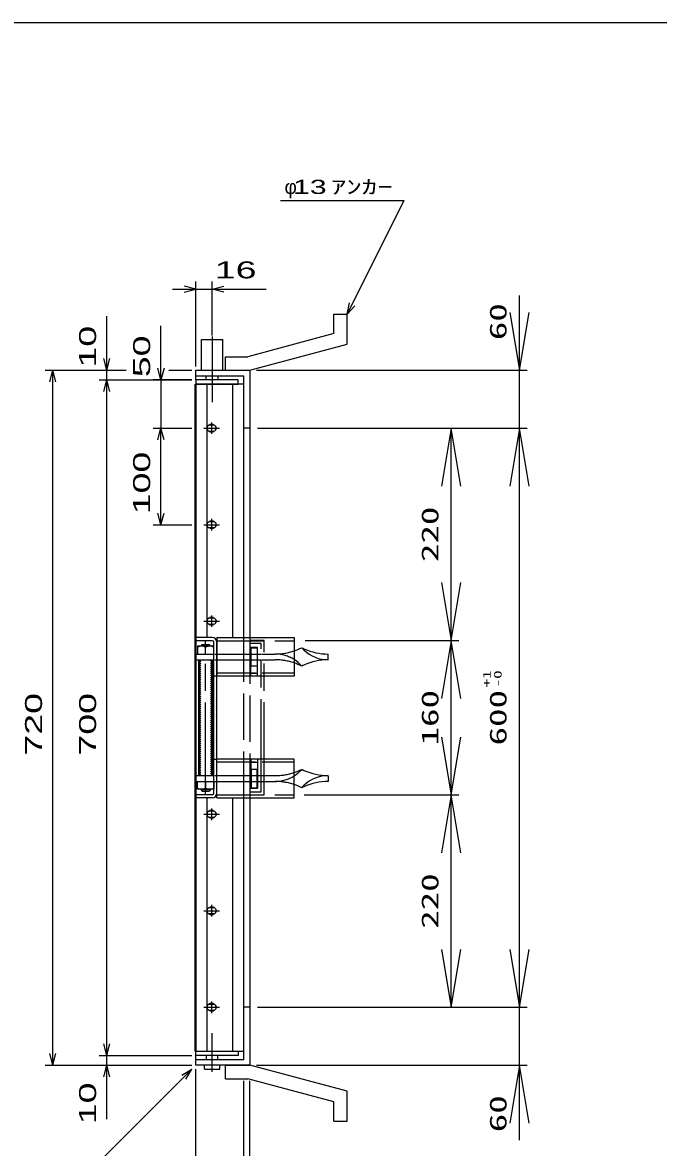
# Model space of a CAD drawing. Units: millimetres, scale not verified. Extents: x -1456 to 1389, y -1026 to 839.
# Drawn here: x -191 to 467, y -327 to 839 of the extents above; entities that cross this region are included whole.
import ezdxf
from ezdxf.enums import TextEntityAlignment as Align

# ---------------------------------------------------------------- set-up
doc = ezdxf.new("R2010")
doc.units = ezdxf.units.MM
doc.header["$LTSCALE"] = 8
for name, pattern in [('CHAIN', [18.5, 12, -1.5, 3.5, -1.5]), ('CHAIN_DOUBLE_DASH', [23.5, 12, -1.5, 3.5, -1.5, 3.5, -1.5]), ('DASHED', [7.5, 6, -1.5]), ('LONG_DASHED_DOTTED', [15.25, 12, -1.5, 0.25, -1.5])]:
    doc.linetypes.add(name, pattern=pattern)
for name, color, linetype, lineweight in [('0_2', 150, 'Continuous', 25), ('16', 3, 'Continuous', 25), ('17', 2, 'Continuous', 25), ('19', 6, 'Continuous', 25), ('22', 4, 'Continuous', 25)]:
    doc.layers.add(name, color=color, linetype=linetype, lineweight=lineweight)
doc.styles.add('ベクトル', font='')
doc.styles.add('ＭＳ ゴシック', font='')
doc.styles.get('ベクトル').set_extended_font_data('ベクトル')
doc.styles.get('ＭＳ ゴシック').set_extended_font_data('MS Gothic')

# ---------------------------------------------------------------- blocks, each defined once
blk = doc.blocks.new('open_arrow')
at = {"color": 0, "linetype": 'Continuous', "lineweight": -2}
blk.add_lwpolyline([(7.5, 1.25), (0, 0), (7.5, -1.25)], dxfattribs=at)

msp = doc.modelspace()

# ---------------------------------------------------------------- hatches: boundary and pattern name
at = {"layer": '17', "lineweight": 13}
h = msp.add_hatch(dxfattribs=at)
h.set_pattern_fill('USER', style=0, pattern_type=2)
h.set_pattern_definition([(135, (-123.627, 460.866), (-1.06066, -1.06066), [])])
h.paths.add_polyline_path([(-8.7, 58.5), (-8.7, 178.5), (-6.7, 178.5), (-6.7, 58.5)])
h = msp.add_hatch(dxfattribs=at)
h.set_pattern_fill('USER', style=0, pattern_type=2)
h.set_pattern_definition([(135, (-116.627, 460.866), (-1.06066, -1.06066), [])])
h.paths.add_polyline_path([(3.3, 58.5), (3.3, 178.5), (5.3, 178.5), (5.3, 58.5)])

# ---------------------------------------------------------------- linework, layer by layer
at = {"layer": '0_2'}
msp.add_line((-1379.2, 838.8), (1388.8, 838.8), dxfattribs=at)
at = {"layer": '16'}
for p, q in [((32, 468.5), (-12, 468.5)), ((-12, 468.5), (-12, 464)), ((32, 464), (32, 468.5)), ((-12.7, -227), (-12.7, 464)), ((-12.7, 464), (-12, 464)), ((-12, 464), (32, 464)), ((-12, 464), (-12, -227)), ((38, 464), (-12, 464)), ((-0.5, 464), (-0.5, 201.5)), ((26.5, 201.5), (26.5, 464)), ((38, 201.5), (38, 464)), ((6.5, 421.5), (2.5, 421.5)), ((4.5, 424.5), (4.5, 412.5)), ((-3.5, 418.5), (12.5, 418.5)), ((2.5, 415.5), (6.5, 415.5)), ((-3.5, 318.5), (12.5, 318.5)), ((6.5, 321.5), (2.5, 321.5)), ((2.5, 315.5), (6.5, 315.5)), ((4.5, 324.5), (4.5, 312.5)), ((6.5, 221.5), (2.5, 221.5)), ((4.5, 224.5), (4.5, 212.5)), ((-3.5, 218.5), (12.5, 218.5)), ((2.5, 215.5), (6.5, 215.5)), ((-0.5, 35.5), (-0.5, -227)), ((26.5, -227), (26.5, 35.5)), ((38, -227), (38, 35.5)), ((4.5, 24.5), (4.5, 12.5)), ((-3.5, 18.5), (12.5, 18.5)), ((6.5, 21.5), (2.5, 21.5)), ((2.5, 15.5), (6.5, 15.5)), ((-3.5, -81.5), (12.5, -81.5)), ((6.5, -78.5), (2.5, -78.5)), ((4.5, -75.5), (4.5, -87.5)), ((2.5, -84.5), (6.5, -84.5)), ((-3.5, -181.5), (12.5, -181.5)), ((6.5, -178.5), (2.5, -178.5)), ((2.5, -184.5), (6.5, -184.5)), ((4.5, -175.5), (4.5, -187.5)), ((-12, -227), (-12.7, -227)), ((-12, -227), (32, -227)), ((-12, -231.5), (-12, -227)), ((-12, -227), (38, -227)), ((32, -231.5), (-12, -231.5)), ((32, -227), (32, -231.5))]:
    msp.add_line(p, q, dxfattribs=at)
for centre, radius, start, end in [((2.5, 418.5), 3, 90, 270), ((4.5, 418.5), 4, 46.6, 133.4), ((6.5, 418.5), 3, 270, 90), ((4.5, 418.5), 4, 226.6, 313.4), ((2.5, 318.5), 3, 90, 270), ((4.5, 318.5), 4, 46.6, 133.4), ((4.5, 318.5), 4, 226.6, 313.4), ((6.5, 318.5), 3, 270, 90), ((2.5, 218.5), 3, 90, 270), ((4.5, 218.5), 4, 46.6, 133.4), ((6.5, 218.5), 3, 270, 90), ((4.5, 218.5), 4, 226.6, 313.4), ((2.5, 18.5), 3, 90, 270), ((4.5, 18.5), 4, 46.6, 133.4), ((4.5, 18.5), 4, 226.6, 313.4), ((6.5, 18.5), 3, 270, 90), ((2.5, -81.5), 3, 90, 270), ((4.5, -81.5), 4, 46.6, 133.4), ((6.5, -81.5), 3, 270, 90), ((4.5, -81.5), 4, 226.6, 313.4), ((2.5, -181.5), 3, 90, 270), ((4.5, -181.5), 4, 46.6, 133.4), ((4.5, -181.5), 4, 226.6, 313.4), ((6.5, -181.5), 3, 270, 90)]:
    msp.add_arc(centre, radius, start, end, dxfattribs=at)
at = {"layer": '17', "color": 3}
for p, q in [((5.2, 201.5), (-12, 201.5)), ((-12, 198.3), (-12, 201.5)), ((5.2, 198.3), (-12, 198.3)), ((10, 201.5), (10, 161.5)), ((10, 201.5), (90, 201.5)), ((90, 201.5), (90, 161.5)), ((6.8, 40.3), (6.8, 196.7)), ((10, 40.3), (10, 196.7)), ((45, 191.5), (52, 191.5)), ((45, 161.5), (45, 191.5)), ((52, 161.5), (52, 191.5)), ((45, 164.7), (52, 164.7)), ((10, 161.5), (6.8, 161.5)), ((90, 161.5), (10, 161.5)), ((6.8, 75.5), (10, 75.5)), ((10, 35.5), (10, 75.5)), ((90, 75.5), (10, 75.5)), ((45, 75.5), (45, 45.5)), ((45, 72.3), (52, 72.3)), ((52, 75.5), (52, 45.5)), ((90, 35.5), (90, 75.5)), ((5.2, 38.7), (-12, 38.7)), ((-12, 38.7), (-12, 35.5)), ((5.2, 35.5), (-12, 35.5)), ((10, 35.5), (90, 35.5)), ((45, 45.5), (52, 45.5))]:
    msp.add_line(p, q, dxfattribs=at)
at = {"layer": '17', "color": 3, "linetype": 'DASHED'}
for p, q in [((10, 198.3), (90, 198.3)), ((50, 164.7), (10, 164.7)), ((90, 164.7), (57, 164.7)), ((50, 72.3), (10, 72.3)), ((90, 72.3), (57, 72.3)), ((10, 38.7), (90, 38.7))]:
    msp.add_line(p, q, dxfattribs=at)
at = {"layer": '17', "color": 171, "linetype": 'DASHED'}
for p, q in [((38, 35.5), (38, 201.5)), ((44, 201.5), (44, 35.5))]:
    msp.add_line(p, q, dxfattribs=at)
at = {"layer": '17'}
for p, q in [((6.8, 192.5), (-10.2, 192.5)), ((-10.2, 192.5), (-10.2, 184.5)), ((-6.7, 193), (-5.2, 194.5)), ((-6.7, 192.5), (-6.7, 193)), ((-6.7, 193), (3.3, 193)), ((-5.888, 192.5), (-5.888, 193.812)), ((-5.2, 194.5), (1.8, 194.5)), ((-1.7, 184.5), (-1.7, 191.605)), ((3.3, 193), (1.8, 194.5)), ((2.488, 192.5), (2.488, 193.812)), ((3.3, 192.5), (3.3, 193)), ((6.8, 184.5), (6.8, 192.5)), ((45.5, 172), (45.5, 191)), ((45.5, 191), (51.5, 191)), ((51.5, 191), (51.5, 172)), ((-11.7, 184.5), (-11.7, 178.5)), ((-11.7, 184.5), (6.8, 184.5)), ((-11.7, 178.5), (6.8, 178.5)), ((-10.2, 184.5), (6.8, 184.5)), ((-7.7, 58.5), (-7.7, 178.5)), ((4.3, 178.5), (4.3, 58.5)), ((125.3, 178.56), (125.3, 184.5)), ((51.5, 172), (45.5, 172)), ((-11.7, 52.5), (-11.7, 58.5)), ((-11.7, 58.5), (6.8, 58.5)), ((51.5, 65), (45.5, 65)), ((45.5, 65), (45.5, 46)), ((51.5, 46), (51.5, 65)), ((125.3, 58.44), (125.3, 52.5)), ((-11.7, 52.5), (6.8, 52.5)), ((-10.2, 44.5), (-10.2, 52.5)), ((-10.2, 52.5), (6.8, 52.5)), ((-1.7, 52.5), (-1.7, 45.395)), ((6.8, 52.5), (6.8, 44.5)), ((6.8, 44.5), (-10.2, 44.5)), ((-6.7, 44.5), (-6.7, 44)), ((-6.7, 44), (3.3, 44)), ((-6.7, 44), (-5.2, 42.5)), ((-5.888, 44.5), (-5.888, 43.188)), ((-5.2, 42.5), (1.8, 42.5)), ((3.3, 44), (1.8, 42.5)), ((2.488, 44.5), (2.488, 43.188)), ((3.3, 44.5), (3.3, 44)), ((45.5, 46), (51.5, 46))]:
    msp.add_line(p, q, dxfattribs=at)
at = {"layer": '17', "color": 33, "linetype": 'CHAIN'}
msp.add_line((-1.7, 38.346), (-1.7, 197.753), dxfattribs=at)
at = {"layer": '17', "color": 7}
for p, q in [((-8.7, 58.5), (-8.7, 178.5)), ((5.3, 178.5), (5.3, 58.5))]:
    msp.add_line(p, q, dxfattribs=at)
at = {"layer": '17', "linetype": 'DASHED'}
for p, q in [((7.885, 184.5), (56.5, 184.5)), ((7.885, 178.5), (56.5, 178.5)), ((56.5, 184.5), (70.3, 184.5)), ((56.5, 178.5), (70.3, 178.5)), ((7.885, 58.5), (56.5, 58.5)), ((56.5, 58.5), (70.3, 58.5)), ((7.885, 52.5), (56.5, 52.5)), ((56.5, 52.5), (70.3, 52.5))]:
    msp.add_line(p, q, dxfattribs=at)
at = {"layer": '17', "color": 3}
for centre, radius, start, end in [((5.2, 196.7), 4.8, 0, 90), ((5.2, 196.7), 1.6, 0, 90), ((5.2, 40.3), 4.8, 270, 0), ((5.2, 40.3), 1.6, 270, 0)]:
    msp.add_arc(centre, radius, start, end, dxfattribs=at)
at = {"layer": '17'}
for centre, radius, start, end in [((-5.95, 182.055), 10.453, 66.00934, 113.99066), ((2.55, 182.055), 10.453, 66.00934, 113.99066), ((70.3, 245.923), 61.423, 288.70686, 296.59714), ((125.3, 215), 36.5, 221.11209, 226.11997), ((125.3, 245.923), 61.423, 243.40286, 245.67592), ((125.3, 245.923), 61.423, 245.67592, 270), ((125.3, 215), 36.5, 226.11997, 270), ((70.3, 148), 36.5, 41.11209, 57.33501), ((70.3, 117.077), 61.423, 63.40286, 71.29314), ((125.3, 117.077), 61.423, 90, 114.32408), ((125.3, 117.077), 61.423, 114.32408, 116.59714), ((70.3, 89), 36.5, 302.66499, 318.88791), ((70.3, 119.923), 61.423, 288.70686, 296.59714), ((125.3, 119.923), 61.423, 245.67592, 270), ((125.3, 22), 36.5, 90, 133.88003), ((70.3, -8.923), 61.423, 63.40286, 71.29314), ((125.3, 22), 36.5, 133.88003, 138.88791), ((125.3, -8.923), 61.423, 114.32408, 116.59714), ((125.3, -8.923), 61.423, 90, 114.32408), ((-5.95, 54.945), 10.453, 246.00934, 293.99066), ((2.55, 54.945), 10.453, 246.00934, 293.99066)]:
    msp.add_arc(centre, radius, start, end, dxfattribs=at)
at = {"layer": '17', "linetype": 'DASHED'}
for centre, radius, start, end in [((70.3, 245.923), 61.423, 270, 288.70686), ((70.3, 148), 36.5, 57.33501, 90), ((70.3, 117.077), 61.423, 71.29314, 90), ((70.3, 119.923), 61.423, 270, 288.70686), ((125.3, 119.923), 61.423, 243.40286, 245.67592), ((70.3, 89), 36.5, 270, 302.66499), ((70.3, -8.923), 61.423, 71.29314, 90)]:
    msp.add_arc(centre, radius, start, end, dxfattribs=at)
at = {"layer": '19'}
for p, q in [((131, 536.5), (145, 536.5)), ((131, 516.5), (131, 536.5)), ((145, 505.5), (145, 536.5)), ((131, 516.5), (42, 492.5)), ((-6, 478.5), (-6, 510.5)), ((-6, 510.5), (16, 510.5)), ((16, 478.5), (16, 510.5)), ((44, 478.5), (145, 505.5)), ((19, 492.5), (42, 492.5)), ((19, 478.5), (19, 492.5)), ((-12, 468.5), (-12, 478.5)), ((-12, 478.5), (43, 478.5)), ((19, 478.5), (44, 478.5)), ((43, 478.5), (44, 477.5)), ((38, 472.5), (-12, 472.5)), ((-1, 468.5), (-1, 472.5)), ((11, 472.5), (11, 468.5)), ((38, 201.5), (38, 472.5)), ((44, 477.5), (44, 201.5)), ((44, 418.5), (38, 418.5)), ((38, -235.5), (38, 35.5)), ((44, 35.5), (44, -240.5)), ((44, -181.5), (38, -181.5)), ((-12, -241.5), (-12, -231.5)), ((-1, -231.5), (-1, -235.5)), ((11, -235.5), (11, -231.5)), ((-12, -235.5), (38, -235.5)), ((43, -241.5), (-12, -241.5)), ((-3, -245.5), (-3, -241.5)), ((13, -245.5), (13, -241.5)), ((19, -241.5), (44, -241.5)), ((19, -255.5), (19, -241.5)), ((44, -240.5), (43, -241.5)), ((145, -268.5), (44, -241.5)), ((-3, -245.5), (13, -245.5)), ((19, -255.5), (42, -255.5)), ((131, -279.5), (42, -255.5)), ((131, -299.5), (131, -279.5)), ((145, -299.5), (145, -268.5)), ((131, -299.5), (145, -299.5))]:
    msp.add_line(p, q, dxfattribs=at)
at = {"layer": '19', "linetype": 'LONG_DASHED_DOTTED'}
for p, q in [((5, 513.5), (5, 445.5)), ((5, -248.5), (5, -208.5))]:
    msp.add_line(p, q, dxfattribs=at)
at = {"layer": '19', "linetype": 'CHAIN_DOUBLE_DASH'}
for p, q in [((59, 198.5), (44, 198.5)), ((59, 38.5), (59, 198.5)), ((55.8, 195.3), (44, 195.3)), ((55.8, 41.7), (55.8, 195.3)), ((44, 41.7), (55.8, 41.7)), ((44, 38.5), (59, 38.5))]:
    msp.add_line(p, q, dxfattribs=at)
at = {"layer": '22'}
for p, q in [((76, 654.5), (204, 654.5)), ((145, 536.5), (204, 654.5)), ((-36, 562.5), (-12, 562.5)), ((-12, 562.5), (-24, 565.7)), ((-24, 559.3), (-12, 562.5)), ((-12, 482.5), (-12, 570.5)), ((-12, 562.5), (5, 562.5)), ((5, 514.504), (5, 570.5)), ((5, 562.5), (17, 565.7)), ((17, 559.3), (5, 562.5)), ((5, 562.5), (61, 562.5)), ((145, 536.5), (147.4, 548.18)), ((323.287, 418.5), (323.287, 556.082)), ((145, 536.5), (153, 545.3)), ((-104, 478.5), (-104, 534.5)), ((-48, 468.5), (-48, 524.5)), ((-104, 478.5), (-107.2, 490.5)), ((-104, 478.5), (-100.8, 490.5)), ((-168, 478.5), (-84, 478.5)), ((-163.2, 466.5), (-160, 478.5)), ((-156.8, 466.5), (-160, 478.5)), ((-160, -241.5), (-160, 478.5)), ((-112, 478.5), (-84, 478.5)), ((-104, 468.5), (-104, 478.5)), ((-48, 468.5), (-51.2, 480.5)), ((-44.8, 480.5), (-48, 468.5)), ((-40, 478.5), (-16, 478.5)), ((-40, 478.5), (-16, 478.5)), ((51, 478.5), (331.287, 478.5)), ((-112, 468.5), (-16, 468.5)), ((-107.2, 456.5), (-104, 468.5)), ((-100.8, 456.5), (-104, 468.5)), ((-104, -231.5), (-104, 468.5)), ((-16, 468.5), (-56, 468.5)), ((-48, 468.5), (-48, 418.5)), ((-56, 418.5), (-16, 418.5)), ((-51.2, 406.5), (-48, 418.5)), ((-44.8, 406.5), (-48, 418.5)), ((-48, 318.5), (-48, 418.5)), ((52, 418.5), (260.702, 418.5)), ((60, 418.5), (331.287, 418.5)), ((60, 418.5), (331.287, 418.5)), ((252.702, 198.5), (252.702, 418.5)), ((323.287, -181.5), (323.287, 418.5)), ((-48, 318.5), (-51.2, 330.5)), ((-48, 318.5), (-44.8, 330.5)), ((-56, 318.5), (-16, 318.5)), ((101.363, 198.5), (260.702, 198.5)), ((101.363, 198.5), (260.702, 198.5)), ((252.702, 38.5), (252.702, 198.5)), ((100.374, 38.5), (260.702, 38.5)), ((100.374, 38.5), (260.702, 38.5)), ((252.702, -181.5), (252.702, 38.5)), ((52, -181.5), (260.702, -181.5)), ((60, -181.5), (331.287, -181.5)), ((60, -181.5), (331.287, -181.5)), ((323.287, -319.082), (323.287, -181.5)), ((-104, -231.5), (-107.2, -219.5)), ((-104, -231.5), (-100.8, -219.5)), ((-160, -241.5), (-163.2, -229.5)), ((-160, -241.5), (-156.8, -229.5)), ((-112, -231.5), (-16, -231.5)), ((-104, -241.5), (-104, -231.5)), ((-168, -241.5), (-16, -241.5)), ((-112, -241.5), (-16, -241.5)), ((-107.2, -253.5), (-104, -241.5)), ((-100.8, -253.5), (-104, -241.5)), ((-104, -297.5), (-104, -241.5)), ((51, -241.5), (331.287, -241.5)), ((-136, -365.5), (-16, -245.5)), ((-26.4, -251.9), (-16, -245.5)), ((-22.4, -255.9), (-16, -245.5)), ((-12, -373.5), (-12, -245.5)), ((-12, -429.5), (-12, -245.5)), ((38, -373.5), (38, -257.7)), ((44, -357.5), (44, -257.7))]:
    msp.add_line(p, q, dxfattribs=at)

# ---------------------------------------------------------------- block references
at = {"layer": '22', "xscale": 8, "yscale": 8}
for p, rotation in [((323.287, 478.5), 90), ((252.702, 418.5), 270), ((323.287, 418.5), 270), ((252.702, 198.5), 90), ((252.702, 198.5), 270), ((252.702, 38.5), 90), ((252.702, 38.5), 270), ((252.702, -181.5), 90), ((323.287, -181.5), 90), ((323.287, -241.5), 270)]:
    msp.add_blockref('open_arrow', p, dxfattribs=dict(at, rotation=rotation))

# ---------------------------------------------------------------- texts
at = {"layer": '22', "color": 2, "style": 'ベクトル'}
for s, height, width, p in [('ｱﾝｶｰ', 14.66, 1.6, (128, 668.5)), (' 13 ', 14.66, 1.6, (80, 668.5)), (' 16 ', 17.6, 1.65, (-3, 582.5))]:
    msp.add_text(s, height=height, dxfattribs=dict(at, width=width)).set_placement(p, align=Align.MIDDLE_LEFT)
msp.add_text('φ', height=14.66, dxfattribs=at).set_placement((80, 668.5), align=Align.MIDDLE_LEFT)
at = {"layer": '22', "style": 'ＭＳ ゴシック', "width": 1.6}
msp.add_text('60', height=17.6, rotation=90, dxfattribs=at).set_placement((315.287, 509.682), align=Align.BOTTOM_LEFT)
at = {"layer": '22', "color": 2, "style": 'ベクトル', "width": 1.65}
for s, p in [(' 10 ', (-124, 470.5)), (' 50 ', (-68, 460.5)), (' 100 ', (-68, 318.5)), (' 720 ', (-180, 68.5)), (' 700 ', (-124, 68.5)), (' 10 ', (-124, -313.5))]:
    msp.add_text(s, height=17.6, rotation=90, dxfattribs=at).set_placement(p, align=Align.MIDDLE_LEFT)
at = {"layer": '22', "style": 'ＭＳ ゴシック', "width": 1.6}
for s, p in [('220', (244.702, 308.5)), ('160', (244.702, 118.5)), ('600', (315.287, 118.5)), ('220', (244.702, -71.5))]:
    msp.add_text(s, height=17.6, rotation=90, dxfattribs=at).set_placement(p, align=Align.BOTTOM_CENTER)
at = {"layer": '22', "color": 2, "style": 'ＭＳ ゴシック', "width": 1.6}
for s, p in [('+1', (289.588, 158.776)), ('-0', (300.854, 158.776))]:
    msp.add_text(s, height=8.065, rotation=90, dxfattribs=at).set_placement(p, align=Align.MIDDLE_CENTER)
at = {"layer": '22', "style": 'ＭＳ ゴシック', "width": 1.6}
msp.add_text('60', height=17.6, rotation=90, dxfattribs=at).set_placement((315.287, -272.682), align=Align.BOTTOM_RIGHT)

doc.saveas('drawing.dxf')
